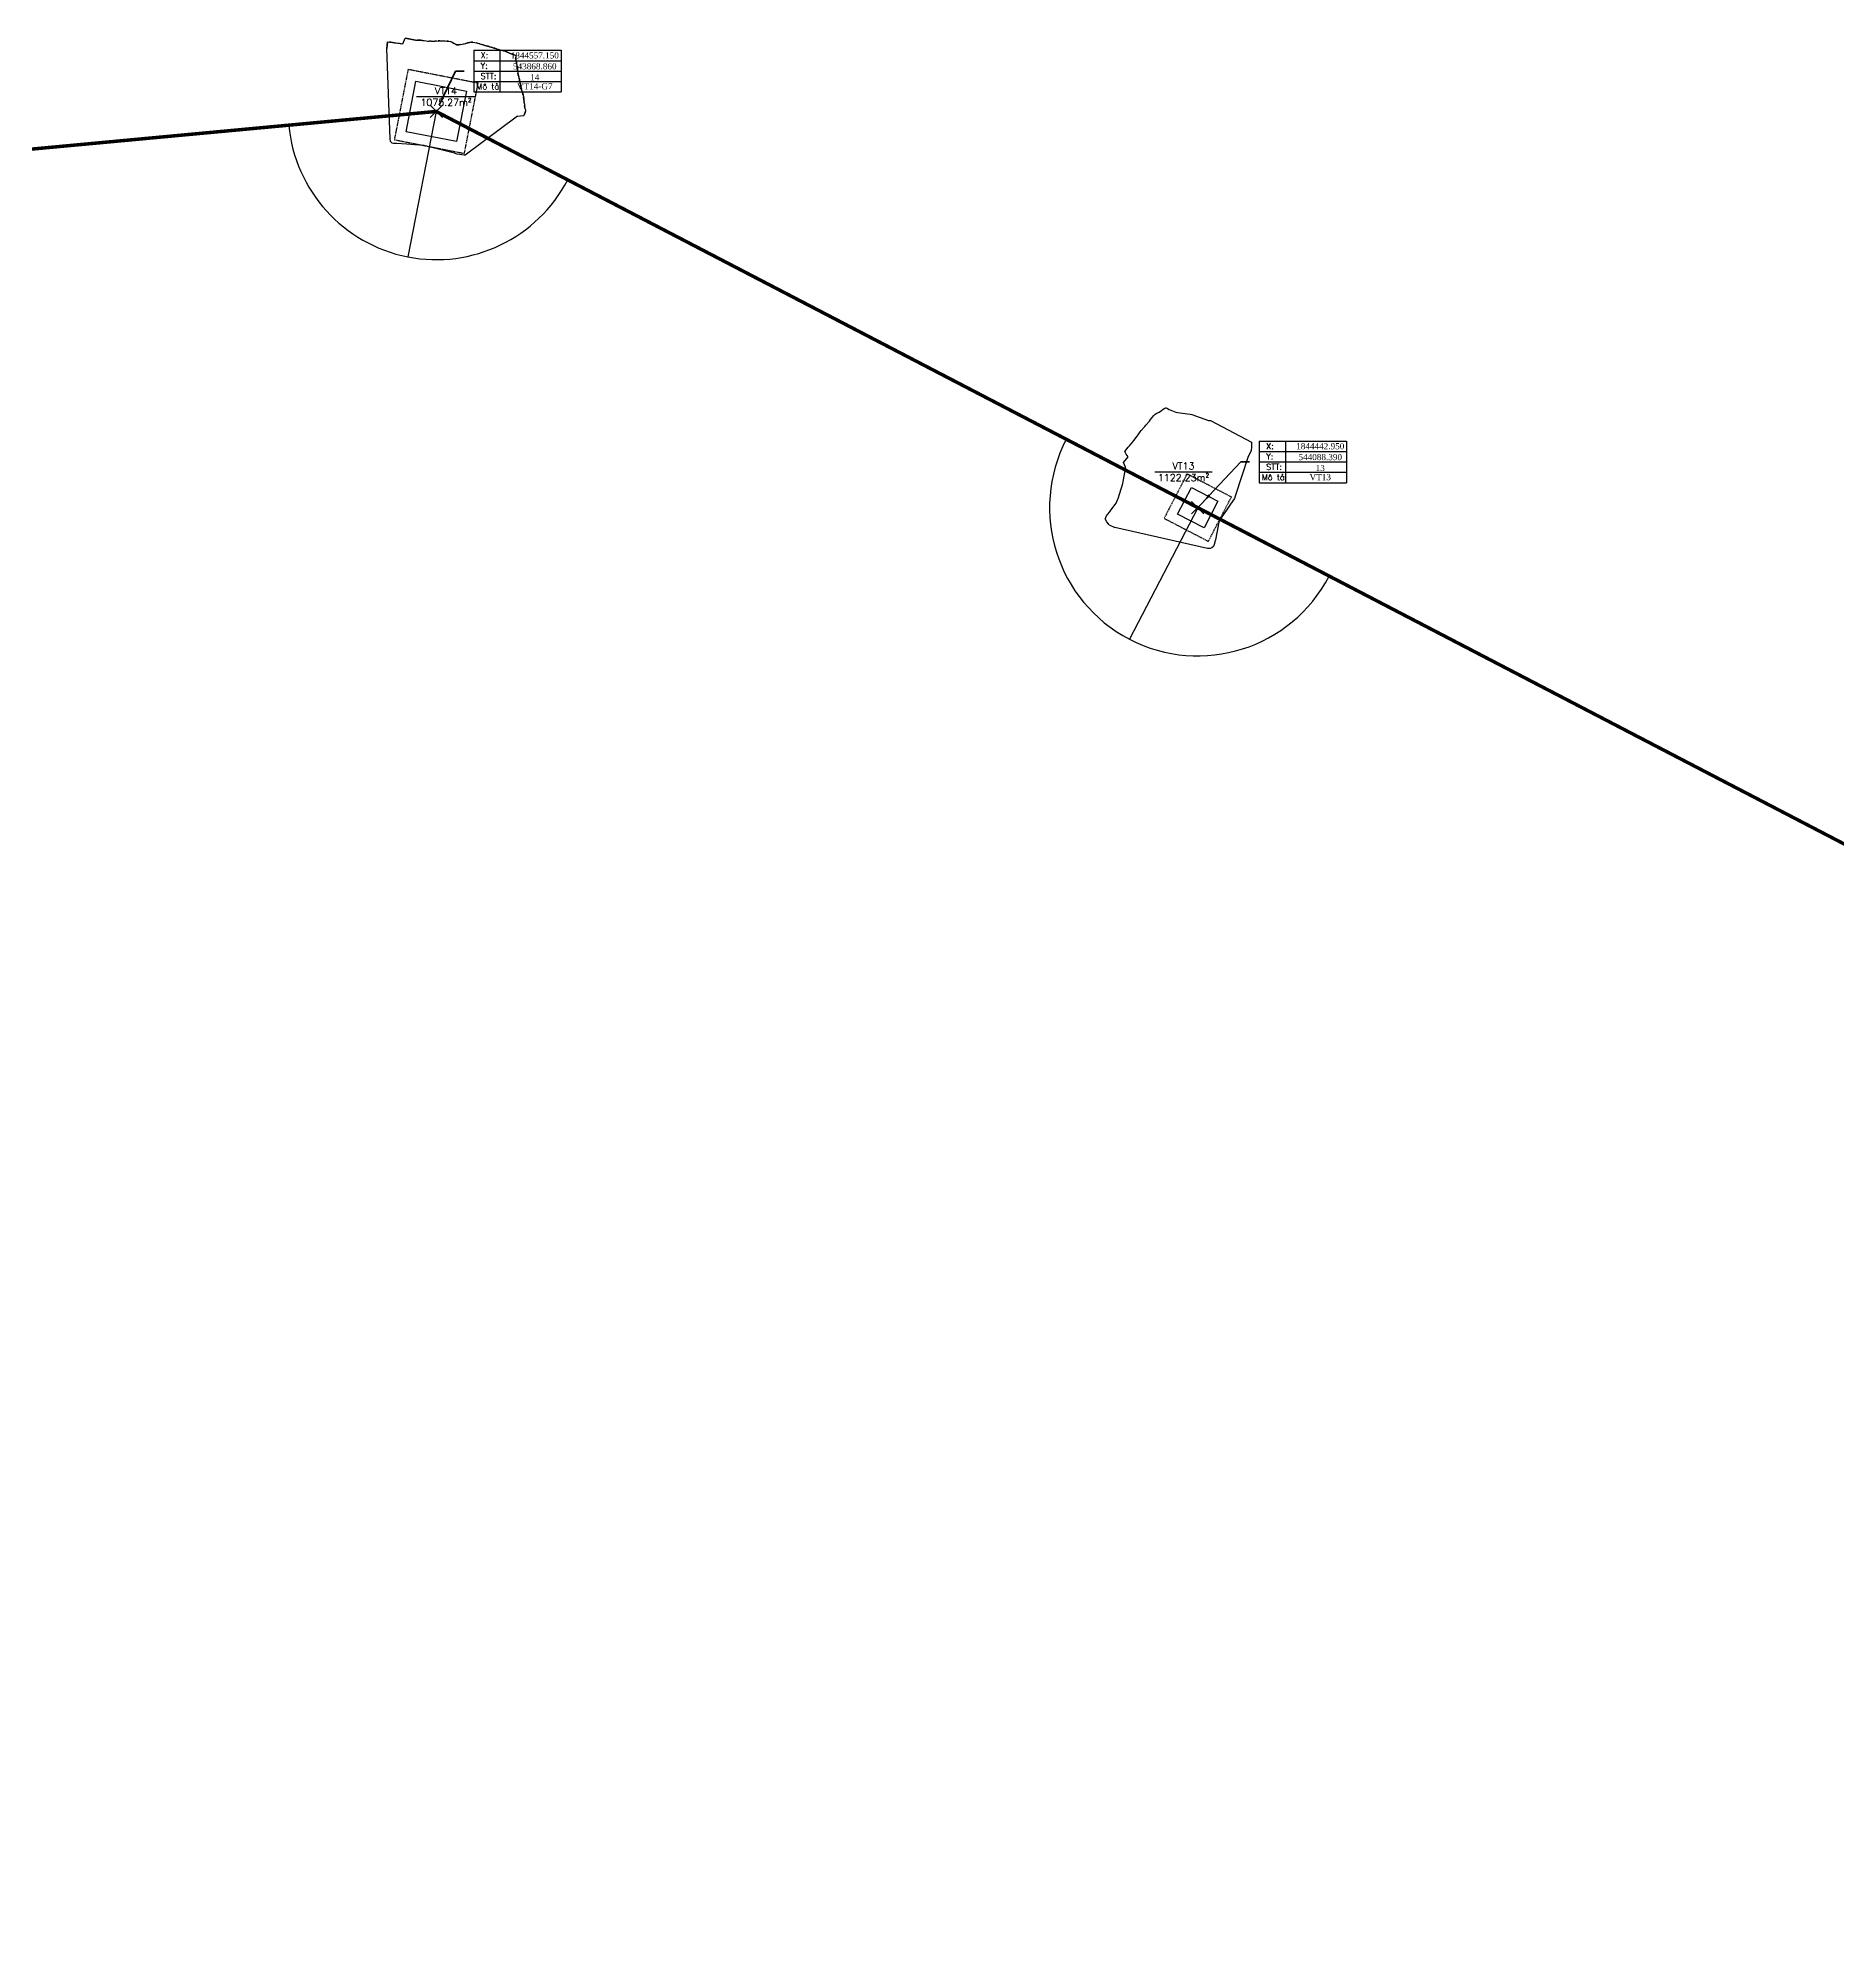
# Model space of a CAD drawing. Header units: metres. Extents: x 0 to 547597, y 0 to 1844684.
# Drawn here: x 543754 to 544273, y 1844027 to 1844578 of the extents above; entities that cross this region are included whole.
import ezdxf
from ezdxf.lldxf.tags import DXFTag

# ---------------------------------------------------------------- set-up
doc = ezdxf.new("R2010")
doc.units = ezdxf.units.M
doc.linetypes.add('HIDDEN', pattern=[0.375, 0.25, -0.125])
for name, color, linetype in [('C-PROP-BNDY', 150, 'Continuous'), ('C-PROP-TEXT', 92, 'Continuous'), ('DZ 220kV PA1', 7, 'Continuous'), ('GPMB', 2, 'Continuous'), ('PhanGiac', 5, 'Continuous'), ('SanNen', 9, 'HIDDEN'), ('V-NODE', 1, 'Continuous'), ('V-NODE-TEXT', 11, 'Continuous')]:
    doc.layers.add(name, color=color, linetype=linetype)
doc.styles.get("Standard").update_dxf_attribs({"font": 'simplex.shx'})
tags = doc.linetypes.add('220KV', pattern='A,20,-0.275621,["220kV",Standard,S=2,R=0,X=0,Y=-1],-7.538025', length=27.813646).pattern_tags.tags
tags[6] = DXFTag(74, 10)
doc.dimstyles.get("Standard").update_dxf_attribs({"dimtxt": 0.18, "dimasz": 0.18, "dimexe": 0.18, "dimexo": 0.0625, "dimgap": 0.09, "dimtad": 0, "dimtih": 1, "dimtoh": 1, "dimdec": 4, "dimzin": 0, "dimdsep": 46, "dimtxsty": 'Standard', "dimcen": 0.09, "dimadec": 0, "dimazin": 0, "dimtfac": 1, "dimtdec": 4, "dimtofl": 0, "dimtmove": 0, "dimatfit": 3, "dimfxl": 0, "dimtolj": 1, "dimtzin": 0, "dimarcsym": 0})

# ---------------------------------------------------------------- blocks, each defined once
blk = doc.blocks.new('TT')
for p, q in [((-541461.35, -1844115.96), (-541435.75, -1844115.96)), ((-541461.35, -1844115.96), (-541461.35, -1844128.16)), ((-541453.69, -1844115.96), (-541453.69, -1844128.16)), ((-541461.35, -1844119.01), (-541435.75, -1844119.01)), ((-541461.35, -1844122.06), (-541435.75, -1844122.06)), ((-541461.35, -1844125.11), (-541435.75, -1844125.11)), ((-541461.35, -1844128.16), (-541435.75, -1844128.16))]:
    blk.add_line(p, q)
at = {"flags": 128}
blk.add_lwpolyline([(-541435.75, -1844115.96), (-541435.75, -1844128.16)], dxfattribs=at)
for s, p in [('X:', (-541459.35, -1844118.3)), ('Y:', (-541459.35, -1844121.35)), ('STT:', (-541459.35, -1844124.4)), ('Mô tả', (-541460.64, -1844127.45))]:
    blk.add_text(s, height=1.75).set_placement(p)
blk = doc.blocks.new('*U14', base_point=(544088.39, 1844442.95, 13))
at = {"layer": 'V-NODE', "lineweight": -2}
for p, q in [((544086.62, 1844441.18), (544090.16, 1844444.72)), ((544086.62, 1844444.72), (544090.16, 1844441.18))]:
    blk.add_line(p, q, dxfattribs=at)
at = {"layer": 'V-NODE-TEXT', "color": 4, "linetype": 'ByBlock', "ltscale": 3, "xscale": 0.9836065573620318, "yscale": 0.9836065573620318, "zscale": 0.9836065573620318}
blk.add_blockref('TT', (1076691.06, 3658346.7), dxfattribs=at)
at = {"layer": 'V-NODE-TEXT', "color": 3, "linetype": 'ByBlock', "char_height": 1.75}
for s, insert, attachment_point in [('{\\fTimes New Roman|b0|i0|c0|p18;1844442.950}', (544123.71, 1844460.65), 5), ('{\\fTimes New Roman|b0|i0|c0|p18;544088.390}', (544123.71, 1844458.4), 2)]:
    blk.add_mtext(s, dxfattribs=dict(at, insert=insert, attachment_point=attachment_point))
at = {"layer": 'V-NODE-TEXT', "color": 6, "linetype": 'ByBlock', "insert": (544123.71, 1844451.73), "char_height": 1.75, "attachment_point": 5}
blk.add_mtext('{\\fTimes New Roman|b0|i0|c0|p18;VT13}', dxfattribs=at)
at = {"layer": 'V-NODE-TEXT', "color": 1, "linetype": 'ByBlock', "insert": (544123.71, 1844455.26), "char_height": 1.75, "attachment_point": 2}
blk.add_mtext('{\\fTimes New Roman|b0|i0|c0|p18;13}', dxfattribs=at)
at = {"layer": 'V-NODE-TEXT', "linetype": 'ByBlock', "ltscale": 3}
blk.add_leader([(544090.06, 1844444.72, 13), (544100.86, 1844456.15, 13), (544103.36, 1844456.15, 13)], dimstyle='Standard', override={"dimscale": 1, "dimasz": 2.5, "dimclrd": 256, "dimlwd": 65535}, dxfattribs=at)
blk = doc.blocks.new('*U15', base_point=(543868.86, 1844557.15, 14))
at = {"layer": 'V-NODE', "lineweight": -2}
for p, q in [((543867.09, 1844555.38), (543870.63, 1844558.92)), ((543867.09, 1844558.92), (543870.63, 1844555.38))]:
    blk.add_line(p, q, dxfattribs=at)
at = {"layer": 'V-NODE-TEXT', "color": 4, "linetype": 'ByBlock', "ltscale": 3, "xscale": 0.9836065573620318, "yscale": 0.9836065573620318, "zscale": 0.9836065573620318}
blk.add_blockref('TT', (1076464.62, 3658459.33), dxfattribs=at)
at = {"layer": 'V-NODE-TEXT', "color": 3, "linetype": 'ByBlock', "char_height": 1.75}
for s, insert, attachment_point in [('{\\fTimes New Roman|b0|i0|c0|p18;1844557.150}', (543897.27, 1844573.28), 5), ('{\\fTimes New Roman|b0|i0|c0|p18;543868.860}', (543897.27, 1844571.03), 2)]:
    blk.add_mtext(s, dxfattribs=dict(at, insert=insert, attachment_point=attachment_point))
at = {"layer": 'V-NODE-TEXT', "color": 6, "linetype": 'ByBlock', "insert": (543897.27, 1844564.38), "char_height": 1.75, "attachment_point": 5}
blk.add_mtext('{\\fTimes New Roman|b0|i0|c0|p18;VT14-G7}', dxfattribs=at)
at = {"layer": 'V-NODE-TEXT', "color": 1, "linetype": 'ByBlock', "insert": (543897.27, 1844567.88), "char_height": 1.75, "attachment_point": 2}
blk.add_mtext('{\\fTimes New Roman|b0|i0|c0|p18;14}', dxfattribs=at)
at = {"layer": 'V-NODE-TEXT', "linetype": 'ByBlock', "ltscale": 3}
blk.add_leader([(543869.7, 1844558.92, 14), (543874.42, 1844568.78, 14), (543876.92, 1844568.78, 14)], dimstyle='Standard', override={"dimscale": 1, "dimasz": 2.5, "dimclrd": 256, "dimlwd": 65535}, dxfattribs=at)
blk = doc.blocks.new('ACAD-DinhViTuyenDz220kV')
at = {"layer": 'DZ 220kV PA1', "color": 10, "linetype": '220KV', "ltscale": 2, "const_width": 1, "flags": 128}
blk.add_lwpolyline([(547385.13, 1841927.04), (547280.05, 1841909.74), (547184.47, 1842163.72), (546733.409, 1842515.822), (546043.972, 1842724.391), (544738.834, 1843423.118), (544568.516, 1844193.204), (543868.852, 1844557.147), (543577.248, 1844530.012), (543514.633, 1844561.298)], dxfattribs=at)
at = {"layer": 'GPMB', "flags": 128}
for points in [[(543877.544, 1844562.99), (543874.7, 1844548.466), (543860.176, 1844551.31), (543863.02, 1844565.834)], [(544094.189, 1844444.781), (544090.221, 1844437.151), (544082.591, 1844441.119), (544086.559, 1844448.749)]]:
    blk.add_lwpolyline(points, close=True, dxfattribs=at)
at = {"layer": 'PhanGiac', "flags": 128}
for points in [[(543868.86, 1844557.15), (543860.651, 1844515.237)], [(544088.39, 1844442.95), (544068.683, 1844405.06)]]:
    blk.add_lwpolyline(points, dxfattribs=at)
at = {"layer": 'PhanGiac'}
for centre, start, end in [((543868.866, 1844557.156), 185.32608, 332.49916), ((544088.396, 1844442.956), 152.52791, 332.50805)]:
    blk.add_arc(centre, 42.716, start, end, dxfattribs=at)
at = {"layer": 'SanNen', "flags": 128}
for points in [[(543880.948, 1844565.278), (543860.732, 1844569.238), (543856.772, 1844549.022), (543876.988, 1844545.062)], [(544098.1, 1844446.015), (544085.324, 1844452.66), (544078.68, 1844439.884), (544091.456, 1844433.24)]]:
    blk.add_lwpolyline(points, close=True, dxfattribs=at)
at = {"layer": 'V-NODE'}
for name, p in [('*U15', (543868.86, 1844557.15)), ('*U14', (544088.39, 1844442.95))]:
    blk.add_blockref(name, p, dxfattribs=at)

msp = doc.modelspace()

# ---------------------------------------------------------------- block references
msp.add_blockref('ACAD-DinhViTuyenDz220kV', (0, 0))

# ---------------------------------------------------------------- next in the draw order: linework, layer by layer
at = {"layer": 'C-PROP-BNDY', "color": 150, "linetype": 'Continuous', "lineweight": -3}
for p, q in [((543854.59, 1844575.33), (543854.8, 1844577.19)), ((543854.59, 1844575.33), (543854.8, 1844577.19)), ((543854.69, 1844576.19), (543854.59, 1844575.34)), ((543854.59, 1844575.34), (543854.59, 1844575.33)), ((543855.56, 1844549.26), (543854.59, 1844575.33)), ((543854.8, 1844577.19), (543854.69, 1844576.19)), ((543854.8, 1844577.19), (543859.27, 1844576.68)), ((543854.8, 1844577.19), (543854.8, 1844577.19)), ((543854.8, 1844577.19), (543855.3, 1844577.13)), ((543854.8, 1844577.19), (543854.8, 1844577.19)), ((543855.79, 1844577.07), (543855.3, 1844577.13)), ((543856.79, 1844576.96), (543855.79, 1844577.07)), ((543856.79, 1844576.96), (543857.28, 1844576.9)), ((543857.28, 1844576.9), (543858.28, 1844576.79)), ((543858.28, 1844576.79), (543858.77, 1844576.73)), ((543858.77, 1844576.73), (543859.27, 1844576.68)), ((543859.27, 1844576.68), (543859.95, 1844578.25)), ((543859.27, 1844576.68), (543859.95, 1844578.25)), ((543859.95, 1844578.25), (543862.91, 1844577.69)), ((543859.95, 1844578.25), (543862.91, 1844577.69)), ((543860.44, 1844578.16), (543859.95, 1844578.25)), ((543860.94, 1844578.06), (543860.44, 1844578.16)), ((543861.43, 1844577.97), (543860.94, 1844578.06)), ((543861.92, 1844577.88), (543861.43, 1844577.97)), ((543862.41, 1844577.78), (543861.92, 1844577.88)), ((543862.91, 1844577.69), (543862.41, 1844577.78)), ((543862.91, 1844577.69), (543863.41, 1844577.66)), ((543862.91, 1844577.69), (543863.41, 1844577.66)), ((543863.41, 1844577.66), (543864.91, 1844577.64)), ((543863.41, 1844577.66), (543864.91, 1844577.64)), ((543863.91, 1844577.65), (543863.41, 1844577.66)), ((543864.41, 1844577.65), (543863.91, 1844577.65)), ((543864.91, 1844577.64), (543864.41, 1844577.65)), ((543864.91, 1844577.64), (543865.42, 1844577.62)), ((543864.91, 1844577.64), (543865.42, 1844577.62)), ((543865.42, 1844577.62), (543866.4, 1844577.43)), ((543865.42, 1844577.62), (543865.91, 1844577.52)), ((543865.91, 1844577.52), (543866.4, 1844577.43)), ((543866.4, 1844577.43), (543866.9, 1844577.4)), ((543866.4, 1844577.43), (543866.9, 1844577.4)), ((543866.9, 1844577.4), (543870.43, 1844577.5)), ((543866.9, 1844577.4), (543870.43, 1844577.5)), ((543867.4, 1844577.41), (543866.9, 1844577.4)), ((543867.4, 1844577.41), (543867.91, 1844577.43)), ((543867.91, 1844577.43), (543868.41, 1844577.44)), ((543868.92, 1844577.45), (543868.41, 1844577.44)), ((543868.92, 1844577.45), (543869.42, 1844577.47)), ((543869.93, 1844577.48), (543869.42, 1844577.47)), ((543869.93, 1844577.48), (543870.43, 1844577.5)), ((543870.43, 1844577.5), (543870.94, 1844577.5)), ((543870.43, 1844577.5), (543870.94, 1844577.5)), ((543870.94, 1844577.5), (543872.93, 1844577.32)), ((543870.94, 1844577.5), (543871.44, 1844577.46)), ((543871.44, 1844577.46), (543871.93, 1844577.41)), ((543872.43, 1844577.37), (543871.93, 1844577.41)), ((543872.43, 1844577.37), (543872.93, 1844577.32)), ((543872.93, 1844577.32), (543873.41, 1844577.09)), ((543873.41, 1844577.09), (543872.93, 1844577.32)), ((543873.41, 1844577.09), (543874.83, 1844576.34)), ((543873.41, 1844577.09), (543873.88, 1844576.84)), ((543873.88, 1844576.84), (543874.36, 1844576.59)), ((543874.36, 1844576.59), (543874.83, 1844576.34)), ((543874.83, 1844576.34), (543875.34, 1844576.37)), ((543875.34, 1844576.37), (543874.83, 1844576.34)), ((543875.34, 1844576.37), (543875.85, 1844576.43)), ((543875.85, 1844576.43), (543875.34, 1844576.37)), ((543875.85, 1844576.43), (543878.94, 1844577.11)), ((543875.85, 1844576.43), (543876.36, 1844576.54)), ((543876.36, 1844576.54), (543876.88, 1844576.65)), ((543876.88, 1844576.65), (543877.4, 1844576.77)), ((543877.91, 1844576.88), (543877.4, 1844576.77)), ((543878.43, 1844576.99), (543877.91, 1844576.88)), ((543878.94, 1844577.11), (543878.43, 1844576.99)), ((543878.94, 1844577.11), (543879.45, 1844577.08)), ((543879.45, 1844577.08), (543878.94, 1844577.11)), ((543879.45, 1844577.08), (543879.94, 1844577.01)), ((543879.45, 1844577.08), (543879.94, 1844577.01)), ((543879.94, 1844577.01), (543880.43, 1844576.92)), ((543879.94, 1844577.01), (543880.43, 1844576.92)), ((543880.43, 1844576.92), (543885.79, 1844575.34)), ((543880.43, 1844576.92), (543886.28, 1844575.2)), ((543880.92, 1844576.77), (543880.43, 1844576.92)), ((543881.41, 1844576.63), (543880.92, 1844576.77)), ((543881.41, 1844576.63), (543881.89, 1844576.49)), ((543882.38, 1844576.35), (543881.89, 1844576.49)), ((543882.87, 1844576.2), (543882.38, 1844576.35)), ((543882.87, 1844576.2), (543883.35, 1844576.06)), ((543883.84, 1844575.92), (543883.35, 1844576.06)), ((543884.33, 1844575.77), (543883.84, 1844575.92)), ((543884.33, 1844575.77), (543884.82, 1844575.63)), ((543885.3, 1844575.49), (543884.82, 1844575.63)), ((543885.79, 1844575.34), (543885.3, 1844575.49)), ((543886.28, 1844575.2), (543885.79, 1844575.34)), ((543886.28, 1844575.2), (543886.76, 1844575.06)), ((543886.28, 1844575.2), (543886.76, 1844575.06)), ((543886.76, 1844575.06), (543888.23, 1844574.65)), ((543886.76, 1844575.06), (543888.23, 1844574.65)), ((543886.76, 1844575.06), (543887.25, 1844574.93)), ((543887.25, 1844574.93), (543887.74, 1844574.79)), ((543887.74, 1844574.79), (543888.23, 1844574.65)), ((543888.23, 1844574.65), (543888.71, 1844574.51)), ((543888.71, 1844574.51), (543888.23, 1844574.65)), ((543888.71, 1844574.51), (543890.15, 1844573.89)), ((543889.19, 1844574.3), (543888.71, 1844574.51)), ((543890.15, 1844573.89), (543889.19, 1844574.3)), ((543890.15, 1844573.89), (543890.72, 1844573.67)), ((543890.72, 1844573.67), (543890.15, 1844573.89)), ((543890.72, 1844573.67), (543891.29, 1844573.45)), ((543891.29, 1844573.45), (543890.72, 1844573.67)), ((543891.29, 1844573.45), (543891.77, 1844573.24)), ((543891.77, 1844573.24), (543891.29, 1844573.45)), ((543891.9, 1844573.18), (543891.74, 1844572.87)), ((543891.9, 1844573.18), (543891.74, 1844572.87)), ((543891.74, 1844572.87), (543891.77, 1844572.65)), ((543891.74, 1844572.87), (543891.77, 1844572.65)), ((543891.77, 1844573.24), (543891.9, 1844573.18)), ((543891.77, 1844573.24), (543891.9, 1844573.18)), ((543891.77, 1844572.65), (543891.84, 1844572.14)), ((543891.84, 1844572.14), (543891.77, 1844572.65)), ((543891.84, 1844572.14), (543891.91, 1844571.65)), ((543891.84, 1844572.14), (543891.91, 1844571.65)), ((543891.91, 1844571.65), (543891.99, 1844571.15)), ((543891.99, 1844571.15), (543891.91, 1844571.65)), ((543891.99, 1844571.15), (543891.97, 1844571.15)), ((543891.97, 1844571.15), (543892.04, 1844570.66)), ((543891.97, 1844571.15), (543892.04, 1844570.66)), ((543891.97, 1844571.15), (543891.99, 1844571.15)), ((543892.04, 1844570.66), (543892.07, 1844570.66)), ((543892.07, 1844570.66), (543892.04, 1844570.66)), ((543892.07, 1844570.66), (543892.11, 1844570.16)), ((543892.07, 1844570.66), (543892.11, 1844570.16)), ((543892.11, 1844570.16), (543892.16, 1844570.17)), ((543892.11, 1844570.16), (543892.16, 1844570.17)), ((543892.32, 1844569.18), (543892.16, 1844570.17)), ((543892.16, 1844570.17), (543892.32, 1844569.18)), ((543892.32, 1844569.18), (543892.16, 1844570.17)), ((543892.32, 1844569.18), (543892.37, 1844568.68)), ((543892.37, 1844568.68), (543892.32, 1844569.18)), ((543892.37, 1844568.68), (543892.4, 1844568.18)), ((543892.37, 1844568.68), (543892.4, 1844568.18)), ((543892.4, 1844568.18), (543892.51, 1844567.69)), ((543892.51, 1844567.69), (543892.4, 1844568.18)), ((543892.51, 1844567.69), (543892.64, 1844567.2)), ((543892.64, 1844567.2), (543892.51, 1844567.69)), ((543893.04, 1844565.24), (543892.64, 1844567.2)), ((543893.04, 1844565.24), (543892.64, 1844567.2)), ((543892.74, 1844566.71), (543892.64, 1844567.2)), ((543892.74, 1844566.71), (543892.84, 1844566.22)), ((543892.84, 1844566.22), (543892.94, 1844565.73)), ((543892.94, 1844565.73), (543893.04, 1844565.24)), ((543893.04, 1844565.24), (543893.16, 1844564.75)), ((543893.04, 1844565.24), (543893.16, 1844564.75)), ((543893.91, 1844561.83), (543893.16, 1844564.75)), ((543893.91, 1844561.83), (543893.16, 1844564.75)), ((543893.16, 1844564.75), (543893.28, 1844564.27)), ((543893.28, 1844564.27), (543893.41, 1844563.78)), ((543893.53, 1844563.29), (543893.41, 1844563.78)), ((543893.66, 1844562.81), (543893.53, 1844563.29)), ((543893.66, 1844562.81), (543893.78, 1844562.32)), ((543893.78, 1844562.32), (543893.91, 1844561.83)), ((543893.91, 1844561.83), (543894.01, 1844561.34)), ((543893.91, 1844561.83), (543894.01, 1844561.34)), ((543894.26, 1844559.36), (543894.01, 1844561.34)), ((543894.01, 1844561.34), (543894.07, 1844560.84)), ((543894.07, 1844560.84), (543894.14, 1844560.35)), ((543894.14, 1844560.35), (543894.2, 1844559.85)), ((543894.26, 1844559.36), (543894.2, 1844559.85)), ((543894.26, 1844559.36), (543894.33, 1844558.86)), ((543894.26, 1844559.36), (543894.33, 1844558.86)), ((543894.45, 1844557.87), (543894.33, 1844558.86)), ((543894.33, 1844558.86), (543894.39, 1844558.36)), ((543894.45, 1844557.87), (543894.39, 1844558.36)), ((543894.45, 1844557.87), (543894.55, 1844557.38)), ((543894.45, 1844557.87), (543894.55, 1844557.38)), ((543894.57, 1844557.24), (543894.45, 1844556.86)), ((543894.45, 1844556.86), (543894.57, 1844557.24)), ((543894.55, 1844557.38), (543894.57, 1844557.24)), ((543894.55, 1844557.38), (543894.57, 1844557.24)), ((543892.3, 1844555.75), (543877.2, 1844544.55)), ((543892.3, 1844555.75), (543894.14, 1844556.01)), ((543893.15, 1844555.87), (543894.14, 1844556.01)), ((543894.26, 1844556.33), (543894.14, 1844556.01)), ((543894.14, 1844556.01), (543894.26, 1844556.33)), ((543894.45, 1844556.86), (543894.26, 1844556.33)), ((543894.26, 1844556.33), (543894.45, 1844556.86)), ((543855.64, 1844548.53), (543855.56, 1844549.26)), ((543856.17, 1844548.03), (543855.64, 1844548.53)), ((543856.56, 1844547.94), (543856.17, 1844548.03)), ((543857.43, 1844547.91), (543856.56, 1844547.94)), ((543860.42, 1844547.75), (543857.43, 1844547.91)), ((543862.55, 1844547.56), (543860.42, 1844547.75)), ((543865.42, 1844547.33), (543862.55, 1844547.56)), ((543865.64, 1844547.27), (543865.42, 1844547.33)), ((543868.33, 1844546.55), (543865.64, 1844547.27)), ((543869.9, 1844546.15), (543868.33, 1844546.55)), ((543872.19, 1844545.59), (543869.9, 1844546.15)), ((543874.12, 1844545.1), (543872.19, 1844545.59)), ((543874.91, 1844544.88), (543874.12, 1844545.1)), ((543876.88, 1844544.52), (543874.91, 1844544.88)), ((543877.2, 1844544.55), (543876.88, 1844544.52)), ((544074.81, 1844468.32), (544075.77, 1844469.52)), ((544075.77, 1844469.52), (544076.09, 1844469.92)), ((544076.09, 1844469.92), (544076.64, 1844470.21)), ((544076.64, 1844470.21), (544077.26, 1844470.46)), ((544077.26, 1844470.46), (544077.93, 1844470.91)), ((544077.93, 1844470.91), (544078.43, 1844471.32)), ((544078.43, 1844471.32), (544078.88, 1844471.59)), ((544078.88, 1844471.59), (544079.22, 1844471.73)), ((544079.22, 1844471.73), (544079.26, 1844471.7)), ((544079.26, 1844471.7), (544079.71, 1844471.5)), ((544079.71, 1844471.5), (544080.18, 1844471.29)), ((544080.18, 1844471.29), (544080.65, 1844471.08)), ((544080.65, 1844471.08), (544081.12, 1844470.86)), ((544081.12, 1844470.86), (544081.57, 1844470.65)), ((544081.57, 1844470.65), (544082.05, 1844470.49)), ((544082.05, 1844470.49), (544082.55, 1844470.37)), ((544082.55, 1844470.37), (544086.22, 1844469.88)), ((544086.22, 1844469.88), (544086.73, 1844469.78)), ((544086.73, 1844469.78), (544091.47, 1844468.08)), ((544069.97, 1844462.34), (544070.96, 1844463.52)), ((544070.96, 1844463.52), (544071.25, 1844463.94)), ((544071.25, 1844463.94), (544071.81, 1844464.78)), ((544071.81, 1844464.78), (544072.11, 1844465.19)), ((544072.11, 1844465.19), (544073.1, 1844466.37)), ((544073.1, 1844466.37), (544073.43, 1844466.77)), ((544073.43, 1844466.77), (544074.48, 1844467.92)), ((544074.48, 1844467.92), (544074.81, 1844468.32)), ((544091.47, 1844468.08), (544092.03, 1844468.09)), ((544092.03, 1844468.09), (544103.89, 1844461.81)), ((544067.33, 1844459.18), (544068.35, 1844460.35)), ((544067.79, 1844458.39), (544067.33, 1844459.18)), ((544068.32, 1844457.58), (544067.79, 1844458.39)), ((544068.35, 1844460.35), (544068.69, 1844460.74)), ((544068.69, 1844460.74), (544069.64, 1844461.94)), ((544069.64, 1844461.94), (544069.97, 1844462.34)), ((544103.77, 1844459.34), (544102.94, 1844457.68)), ((544103.89, 1844460.5), (544103.77, 1844459.34)), ((544103.89, 1844461.81), (544103.92, 1844461.66)), ((544103.92, 1844461.66), (544103.89, 1844460.5)), ((544066.98, 1844451), (544067.36, 1844453.04)), ((544067.03, 1844455.98), (544068.32, 1844457.58)), ((544067.25, 1844455.32), (544067.03, 1844455.98)), ((544067.52, 1844454.63), (544067.25, 1844455.32)), ((544067.36, 1844453.04), (544067.48, 1844453.54)), ((544067.48, 1844453.54), (544067.61, 1844454.03)), ((544067.61, 1844454.03), (544067.52, 1844454.63)), ((544102.94, 1844457.68), (544099.16, 1844446.26)), ((544065.42, 1844445.64), (544066.83, 1844449.96)), ((544066.83, 1844449.96), (544066.91, 1844450.48)), ((544066.91, 1844450.48), (544066.98, 1844451)), ((544062.4, 1844440.99), (544063.04, 1844441.79)), ((544063.04, 1844441.79), (544063.35, 1844442.2)), ((544063.35, 1844442.2), (544064.56, 1844443.83)), ((544064.56, 1844443.83), (544064.83, 1844444.26)), ((544064.83, 1844444.26), (544065.22, 1844445.18)), ((544065.22, 1844445.18), (544065.42, 1844445.64)), ((544096.68, 1844442.24), (544095.07, 1844439.91)), ((544097.25, 1844443.11), (544096.68, 1844442.24)), ((544097.81, 1844443.93), (544097.25, 1844443.11)), ((544098.94, 1844445.58), (544097.81, 1844443.93)), ((544099.16, 1844446.26), (544098.94, 1844445.58)), ((544061.66, 1844439.69), (544061.89, 1844440.13)), ((544062.16, 1844438.89), (544061.66, 1844439.69)), ((544061.89, 1844440.13), (544062.12, 1844440.57)), ((544062.12, 1844440.57), (544062.4, 1844440.99)), ((544062.81, 1844438.01), (544062.16, 1844438.89)), ((544062.81, 1844438.01), (544064.48, 1844437.19)), ((544091.22, 1844431.21), (544064.48, 1844437.19)), ((544093.97, 1844436.15), (544093.71, 1844434.69)), ((544094.36, 1844438.33), (544093.97, 1844436.15)), ((544094.54, 1844439.17), (544094.36, 1844438.33)), ((544095.07, 1844439.91), (544094.54, 1844439.17)), ((544091.94, 1844431.16), (544091.22, 1844431.21)), ((544092.49, 1844431.38), (544091.94, 1844431.16)), ((544092.93, 1844431.8), (544092.49, 1844431.38)), ((544093.17, 1844432.35), (544092.93, 1844431.8)), ((544093.57, 1844434.05), (544093.17, 1844432.35)), ((544093.71, 1844434.69), (544093.57, 1844434.05))]:
    msp.add_line(p, q, dxfattribs=at)
at = {"layer": 'C-PROP-TEXT', "color": 92, "linetype": 'Continuous', "lineweight": -3}
for p, q in [((543863.19, 1844561.42), (543880.16, 1844561.42)), ((544075.98, 1844453.28), (544092.58, 1844453.28))]:
    msp.add_line(p, q, dxfattribs=at)

# ---------------------------------------------------------------- next in the draw order: texts
at = {"layer": 'C-PROP-TEXT', "color": 92, "linetype": 'Continuous', "lineweight": -3, "char_height": 2, "attachment_point": 5}
for s, insert, width in [('VT14\\P1075.27m{\\fRomanS|b0|i0|c0|p0;²}', (543871.67, 1844561.42), 15.8618), ('VT13\\P1122.23m{\\fRomanS|b0|i0|c0|p0;²}', (544084.28, 1844453.28), 15.477)]:
    msp.add_mtext(s, dxfattribs=dict(at, insert=insert, width=width))

doc.saveas('drawing.dxf')
